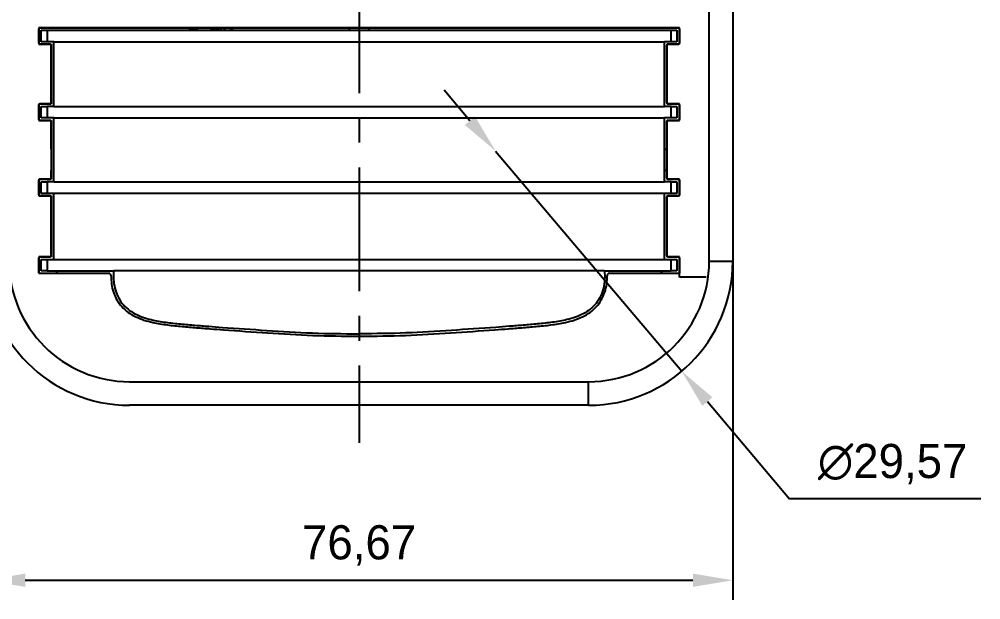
# Model space of a CAD drawing. Header units: millimetres. Extents: x -147 to 3, y 1156 to 1267.
# Drawn here: x -95.2 to 3.5, y 1156.3 to 1215.9 of the extents above; entities that cross this region are included whole.
import ezdxf

# ---------------------------------------------------------------- set-up
doc = ezdxf.new("R2010")
doc.units = ezdxf.units.MM
doc.header["$PDSIZE"] = -1
doc.linetypes.add('CENTERX2', pattern=[20.32, 12.7, -2.54, 2.54, -2.54])
doc.dimstyles.new('ISO-25', dxfattribs={"dimtxt": 2.5, "dimasz": 2.5, "dimexe": 1.25, "dimexo": 0.625, "dimtad": 1, "dimtxsty": 'Standard', "dimcen": 2.5, "dimadec": 0, "dimazin": 0, "dimtfac": 1, "dimtmove": 0, "dimatfit": 3, "dimfxl": 1, "dimarcsym": 0})

# ---------------------------------------------------------------- blocks, each defined once
blk = doc.blocks.new('*D1')
at = {"color": 0, "lineweight": -2}
for p, q in [((-98.662, 1197.007), (-98.662, 1156.333)), ((-21.991, 1197.006), (-21.991, 1156.333)), ((-94.582, 1158.333), (-26.071, 1158.333))]:
    blk.add_line(p, q, dxfattribs=at)
at = {"color": 0}
for points in [[(-94.582, 1159.013), (-94.582, 1157.653), (-98.662, 1158.333)], [(-26.071, 1157.653), (-26.071, 1159.013), (-21.991, 1158.333)]]:
    blk.add_solid(points, dxfattribs=at)
at = {"layer": 'Defpoints', "color": 0}
for p in [(-98.662, 1197.007), (-21.991, 1197.006), (-21.991, 1158.333)]:
    blk.add_point(p, dxfattribs=at)
at = {"color": 0, "insert": (-60.327, 1161.899), "char_height": 3.5, "attachment_point": 5}
blk.add_mtext('76,67', dxfattribs=at)
blk = doc.blocks.new('*D2')
at = {"color": 0, "lineweight": -2}
for p, q in [((-48.962, 1205.469), (-51.597, 1208.584)), ((-46.328, 1202.354), (-27.229, 1179.772)), ((-24.595, 1176.657), (-16.152, 1166.675)), ((3.455, 1166.675), (-16.152, 1166.675))]:
    blk.add_line(p, q, dxfattribs=at)
at = {"color": 0}
for points in [[(-49.482, 1205.03), (-48.443, 1205.908), (-46.328, 1202.354)], [(-24.075, 1177.096), (-25.114, 1176.218), (-27.229, 1179.772)]]:
    blk.add_solid(points, dxfattribs=at)
at = {"layer": 'Defpoints', "color": 0}
for p in [(-46.328, 1202.354), (-27.229, 1179.772)]:
    blk.add_point(p, dxfattribs=at)
at = {"color": 0, "insert": (-5.586, 1170.24), "char_height": 3.5, "attachment_point": 5}
blk.add_mtext('∅29,57', dxfattribs=at)

msp = doc.modelspace()

# ---------------------------------------------------------------- linework, layer by layer
at = {"color": 7, "linetype": 'CENTERX2'}
msp.add_line((-60.329, 1261.641), (-60.324, 1172.438), dxfattribs=at)
at = {"color": 7, "linetype": 'Continuous', "lineweight": 25}
for p, q in [((-24.411, 1191.063), (-24.411, 1224.875)), ((-21.991, 1224.875), (-21.991, 1191.063)), ((-93.186, 1213.413), (-93.186, 1214.903)), ((-93.086, 1215.003), (-27.567, 1215.003)), ((-92.936, 1213.556), (-92.936, 1214.746)), ((-92.936, 1214.746), (-92.336, 1214.746)), ((-92.336, 1214.746), (-92.336, 1213.556)), ((-92.336, 1214.746), (-28.317, 1214.746)), ((-77.705, 1214.796), (-77.695, 1214.796)), ((-77.705, 1214.78), (-77.695, 1214.78)), ((-77.695, 1214.746), (-77.695, 1214.866)), ((-76.895, 1214.866), (-77.695, 1214.866)), ((-76.895, 1214.746), (-76.895, 1214.866)), ((-75.55, 1214.762), (-75.541, 1214.762)), ((-75.541, 1215.003), (-75.541, 1214.762)), ((-75.541, 1214.762), (-75.494, 1214.762)), ((-75.493, 1214.752), (-75.54, 1214.752)), ((-75.494, 1214.762), (-75.386, 1214.762)), ((-75.376, 1214.752), (-75.493, 1214.752)), ((-75.386, 1214.762), (-75.265, 1214.762)), ((-75.255, 1214.752), (-75.376, 1214.752)), ((-75.265, 1214.762), (-75.007, 1214.762)), ((-75.007, 1214.752), (-75.255, 1214.752)), ((-75.007, 1214.752), (-75.007, 1214.762)), ((-75.007, 1214.762), (-74.947, 1214.762)), ((-74.947, 1214.752), (-75.007, 1214.752)), ((-74.947, 1214.746), (-74.947, 1215.003)), ((-74.27, 1214.81), (-74.234, 1214.81)), ((-73.353, 1215.003), (-73.353, 1214.746)), ((-61.327, 1214.746), (-61.327, 1215.003)), ((-59.327, 1215.003), (-59.327, 1214.746)), ((-28.317, 1213.556), (-28.317, 1214.746)), ((-28.317, 1214.746), (-27.717, 1214.746)), ((-27.717, 1214.746), (-27.717, 1213.556)), ((-27.467, 1214.903), (-27.467, 1213.413)), ((-92.336, 1213.556), (-92.936, 1213.556)), ((-91.661, 1213.556), (-92.336, 1213.556)), ((-91.674, 1213.556), (-91.674, 1206.935)), ((-91.661, 1206.935), (-91.661, 1213.556)), ((-91.661, 1213.556), (-28.993, 1213.556)), ((-28.993, 1206.935), (-28.993, 1213.556)), ((-28.317, 1213.556), (-28.993, 1213.556)), ((-28.981, 1206.935), (-28.981, 1213.556)), ((-27.717, 1213.556), (-28.317, 1213.556)), ((-92.011, 1213.313), (-93.086, 1213.313)), ((-91.911, 1207.291), (-91.911, 1213.213)), ((-28.743, 1207.291), (-28.743, 1213.213)), ((-28.643, 1213.313), (-27.567, 1213.313)), ((-93.186, 1205.602), (-93.186, 1207.091)), ((-92.011, 1207.191), (-93.086, 1207.191)), ((-92.936, 1205.745), (-92.936, 1206.935)), ((-92.936, 1206.935), (-92.336, 1206.935)), ((-92.336, 1206.935), (-92.336, 1205.745)), ((-91.661, 1206.935), (-92.336, 1206.935)), ((-91.661, 1206.935), (-28.993, 1206.935)), ((-28.317, 1206.935), (-28.993, 1206.935)), ((-28.643, 1207.191), (-27.567, 1207.191)), ((-28.317, 1205.745), (-28.317, 1206.935)), ((-28.317, 1206.935), (-27.717, 1206.935)), ((-27.717, 1206.935), (-27.717, 1205.745)), ((-27.467, 1207.091), (-27.467, 1205.602)), ((-92.336, 1205.745), (-92.936, 1205.745)), ((-91.661, 1205.745), (-92.336, 1205.745)), ((-91.661, 1199.201), (-91.661, 1205.745)), ((-91.661, 1205.745), (-28.993, 1205.745)), ((-28.993, 1199.201), (-28.993, 1205.745)), ((-28.317, 1205.745), (-28.993, 1205.745)), ((-27.717, 1205.745), (-28.317, 1205.745)), ((-92.011, 1205.502), (-93.086, 1205.502)), ((-91.911, 1202.558), (-91.911, 1205.402)), ((-28.743, 1202.558), (-28.743, 1205.402)), ((-27.567, 1205.502), (-28.643, 1205.502)), ((-28.943, 1200.358), (-28.943, 1202.558)), ((-28.943, 1202.558), (-28.743, 1202.558)), ((-91.911, 1199.558), (-91.911, 1200.358)), ((-28.743, 1200.358), (-28.943, 1200.358)), ((-28.743, 1199.558), (-28.743, 1200.358)), ((-93.186, 1197.868), (-93.186, 1199.358)), ((-93.086, 1199.458), (-92.011, 1199.458)), ((-92.936, 1198.012), (-92.936, 1199.201)), ((-92.936, 1199.201), (-92.336, 1199.201)), ((-92.336, 1199.201), (-92.336, 1198.012)), ((-91.661, 1199.201), (-92.336, 1199.201)), ((-91.661, 1199.201), (-28.993, 1199.201)), ((-28.317, 1199.201), (-28.993, 1199.201)), ((-28.643, 1199.458), (-27.567, 1199.458)), ((-28.317, 1198.012), (-28.317, 1199.201)), ((-28.317, 1199.201), (-27.717, 1199.201)), ((-27.717, 1199.201), (-27.717, 1198.012)), ((-27.467, 1199.358), (-27.467, 1197.868)), ((-92.011, 1197.768), (-93.086, 1197.768)), ((-92.336, 1198.012), (-92.936, 1198.012)), ((-91.661, 1198.012), (-92.336, 1198.012)), ((-91.911, 1191.603), (-91.911, 1197.668)), ((-91.661, 1191.246), (-91.661, 1198.012)), ((-28.993, 1198.012), (-91.661, 1198.012)), ((-28.993, 1191.246), (-28.993, 1198.012)), ((-28.317, 1198.012), (-28.993, 1198.012)), ((-28.743, 1191.602), (-28.743, 1197.668)), ((-27.567, 1197.768), (-28.643, 1197.768)), ((-27.717, 1198.012), (-28.317, 1198.012)), ((-93.186, 1189.813), (-93.186, 1191.403)), ((-93.086, 1191.503), (-92.011, 1191.503)), ((-92.936, 1190.056), (-92.936, 1191.246)), ((-92.936, 1191.246), (-92.336, 1191.246)), ((-92.336, 1191.246), (-92.336, 1190.056)), ((-92.336, 1191.246), (-91.661, 1191.246)), ((-91.661, 1191.246), (-28.993, 1191.246)), ((-28.993, 1191.246), (-28.317, 1191.246)), ((-28.643, 1191.502), (-27.567, 1191.502)), ((-28.317, 1190.056), (-28.317, 1191.246)), ((-28.317, 1191.246), (-27.717, 1191.246)), ((-27.717, 1191.246), (-27.717, 1190.056)), ((-27.467, 1191.402), (-27.467, 1189.813)), ((-24.411, 1191.063), (-21.991, 1191.063)), ((-93.186, 1189.813), (-86.021, 1189.813)), ((-92.336, 1190.056), (-92.936, 1190.056)), ((-92.336, 1190.056), (-85.503, 1190.056)), ((-91.264, 1189.813), (-91.47, 1190.056)), ((-35.15, 1190.056), (-85.503, 1190.056)), ((-35.15, 1190.056), (-28.317, 1190.056)), ((-34.632, 1189.813), (-27.467, 1189.813)), ((-29.191, 1190.056), (-29.374, 1189.813)), ((-27.717, 1190.056), (-28.317, 1190.056)), ((-60.427, 1183.606), (-60.227, 1183.606)), ((-60.426, 1183.363), (-60.227, 1183.363)), ((-83.875, 1178.696), (-36.779, 1178.696)), ((-36.779, 1176.276), (-36.779, 1178.696)), ((-36.779, 1176.276), (-83.875, 1176.276))]:
    msp.add_line(p, q, dxfattribs=at)
at = {"color": 7, "linetype": 'Continuous'}
for p, q in [((-93.186, 1215.003), (-93.186, 1213.313)), ((-27.467, 1215.003), (-93.186, 1215.003)), ((-27.467, 1213.313), (-27.467, 1215.003)), ((-93.186, 1213.313), (-91.911, 1213.313)), ((-91.911, 1213.313), (-91.911, 1207.191)), ((-28.743, 1213.313), (-28.743, 1207.191)), ((-27.467, 1213.313), (-28.743, 1213.313)), ((-93.186, 1207.191), (-91.911, 1207.191)), ((-93.186, 1207.191), (-93.186, 1205.502)), ((-27.467, 1207.191), (-28.743, 1207.191)), ((-27.467, 1205.502), (-27.467, 1207.191)), ((-93.186, 1205.502), (-91.911, 1205.502)), ((-91.911, 1205.502), (-91.911, 1199.458)), ((-28.743, 1205.502), (-28.743, 1199.458)), ((-28.743, 1205.502), (-27.467, 1205.502)), ((-91.911, 1199.458), (-93.186, 1199.458)), ((-93.186, 1199.458), (-93.186, 1197.768)), ((-27.467, 1199.458), (-28.743, 1199.458)), ((-27.467, 1197.768), (-27.467, 1199.458)), ((-93.186, 1197.768), (-91.911, 1197.768)), ((-91.911, 1197.768), (-91.911, 1191.503)), ((-28.743, 1197.768), (-28.743, 1191.502)), ((-28.743, 1197.768), (-27.467, 1197.768)), ((-93.186, 1191.503), (-93.186, 1189.813)), ((-91.911, 1191.503), (-93.186, 1191.503)), ((-27.467, 1191.502), (-28.743, 1191.502)), ((-27.467, 1189.426), (-27.467, 1191.502)), ((-24.733, 1189.426), (-27.467, 1189.426))]:
    msp.add_line(p, q, dxfattribs=at)
at = {"color": 8, "linetype": 'Continuous', "lineweight": 25}
for p, q in [((-75.494, 1214.762), (-75.494, 1215.003)), ((-75.386, 1214.762), (-75.386, 1215.003)), ((-75.265, 1214.762), (-75.265, 1215.003)), ((-75.007, 1214.762), (-75.007, 1215.003)), ((-74.876, 1214.746), (-74.876, 1215.003)), ((-74.827, 1215.003), (-74.827, 1214.746)), ((-73.473, 1214.746), (-73.473, 1215.003)), ((-73.424, 1215.003), (-73.424, 1214.746))]:
    msp.add_line(p, q, dxfattribs=at)
at = {"color": 7, "linetype": 'Continuous', "lineweight": 25}
for centre, radius, start, end in [((-93.086, 1214.903), 0.1, 89.99995, 179.99995), ((-75.54, 1214.762), 0.00997, 180.00066, 270.00066), ((-75.504, 1214.76), 0.0363, 176.08668, 191.89521), ((-75.458, 1214.76), 0.0363, 176.08668, 191.89521), ((-75.376, 1214.762), 0.00968, 178.27522, 268.16445), ((-75.255, 1214.762), 0.00968, 178.27522, 268.16445), ((-74.528, 1215.03), 0.125, 192.92275, 347.07715), ((-27.567, 1214.903), 0.1, 359.99995, 89.99995), ((-93.086, 1213.413), 0.1, 179.99995, 269.99995), ((-92.011, 1213.213), 0.1, 359.99995, 89.99995), ((-28.643, 1213.213), 0.1, 89.99995, 179.99995), ((-27.567, 1213.413), 0.1, 269.99995, 359.99995), ((-93.086, 1207.091), 0.1, 89.99995, 179.99995), ((-92.011, 1207.291), 0.1, 269.99995, 359.99995), ((-28.643, 1207.291), 0.1, 179.99995, 269.99995), ((-27.567, 1207.091), 0.1, 359.99995, 89.99995), ((-93.086, 1205.602), 0.1, 179.99995, 269.99995), ((-27.567, 1205.602), 0.1, 269.99995, 359.99995), ((-92.011, 1205.402), 0.1, 359.99995, 89.99995), ((-28.643, 1205.402), 0.1, 89.99995, 179.99995), ((-93.086, 1199.358), 0.1, 89.99995, 179.99995), ((-92.011, 1199.558), 0.1, 269.99995, 359.99995), ((-28.643, 1199.558), 0.1, 179.99995, 269.99995), ((-27.567, 1199.358), 0.1, 359.99995, 89.99995), ((-93.086, 1197.868), 0.1, 179.99995, 269.99995), ((-92.011, 1197.668), 0.1, 359.99995, 89.99995), ((-28.643, 1197.668), 0.1, 89.99995, 179.99995), ((-27.567, 1197.868), 0.1, 269.99995, 359.99995), ((-83.875, 1191.063), 14.787, 179.99995, 269.99995), ((-83.875, 1191.063), 12.367, 179.99995, 269.99995), ((-93.086, 1191.403), 0.1, 89.99995, 179.99995), ((-92.011, 1191.603), 0.1, 269.99995, 359.99995), ((-36.779, 1191.063), 12.367, 269.99995, 359.99995), ((-36.779, 1191.063), 14.787, 269.99995, 359.99995), ((-28.643, 1191.602), 0.1, 179.99995, 269.99995), ((-27.567, 1191.402), 0.1, 359.99995, 89.99995), ((-86.021, 1189.563), 0.25, 359.0478, 89.99995), ((-34.632, 1189.563), 0.25, 89.99995, 180.95211)]:
    msp.add_arc(centre, radius, start, end, dxfattribs=at)
for points, knots in [([(-77.705, 1214.78), (-77.705, 1214.785), (-77.705, 1214.794), (-77.705, 1214.795), (-77.705, 1214.796)], [0, 0, 0, 0, 0.557202, 1, 1, 1, 1]), ([(-77.705, 1214.746), (-77.705, 1214.752), (-77.705, 1214.765), (-77.705, 1214.775), (-77.705, 1214.78)], [0, 0, 0, 0, 0.499816, 1, 1, 1, 1]), ([(-74.283, 1214.747), (-74.283, 1214.759), (-74.281, 1214.781), (-74.274, 1214.801), (-74.27, 1214.81)], [0, 0, 0, 0, 0.560756, 1, 1, 1, 1]), ([(-74.234, 1214.81), (-74.241, 1214.799), (-74.253, 1214.778), (-74.255, 1214.754), (-74.256, 1214.744)], [0, 0, 0, 0, 0.559009, 1, 1, 1, 1]), ([(-74.165, 1214.749), (-74.157, 1214.766), (-74.145, 1214.79), (-74.117, 1214.808), (-74.102, 1214.809), (-74.095, 1214.81)], [0, 0, 0, 0, 0.560126, 0.779986, 1, 1, 1, 1]), ([(-74.091, 1214.777), (-74.099, 1214.775), (-74.114, 1214.773), (-74.124, 1214.757), (-74.129, 1214.748), (-74.13, 1214.746)], [0, 0, 0, 0, 0.411492, 0.827788, 1, 1, 1, 1]), ([(-74.095, 1214.81), (-74.087, 1214.809), (-74.071, 1214.808), (-74.052, 1214.794), (-74.037, 1214.773), (-74.034, 1214.756), (-74.033, 1214.746)], [0, 0, 0, 0, 0.2334732, 0.4667082, 0.700652, 1, 1, 1, 1]), ([(-74.06, 1214.746), (-74.061, 1214.75), (-74.062, 1214.761), (-74.072, 1214.771), (-74.083, 1214.776), (-74.089, 1214.776), (-74.091, 1214.777)], [0, 0, 0, 0, 0.274577, 0.636042, 0.817874, 1, 1, 1, 1]), ([(-85.503, 1190.056), (-85.517, 1189.764), (-85.545, 1189.176), (-85.422, 1188.293), (-85.123, 1187.457), (-84.666, 1186.713), (-84.054, 1186.111), (-83.331, 1185.648), (-82.522, 1185.302), (-81.464, 1184.995), (-80.162, 1184.772), (-78.661, 1184.622), (-77.186, 1184.493), (-75.756, 1184.376), (-73.298, 1184.191), (-69.758, 1183.956), (-65.117, 1183.65), (-61.992, 1183.621), (-60.427, 1183.606)], [0, 0, 0, 0, 0.030976, 0.062353, 0.093878, 0.124494, 0.154152, 0.184076, 0.215027, 0.247212, 0.300687, 0.354794, 0.407213, 0.457734, 0.506931, 0.668599, 0.834031, 1, 1, 1, 1]), ([(-35.15, 1190.056), (-35.136, 1189.764), (-35.108, 1189.176), (-35.231, 1188.293), (-35.531, 1187.457), (-35.987, 1186.713), (-36.599, 1186.111), (-37.322, 1185.648), (-38.132, 1185.302), (-39.19, 1184.995), (-40.491, 1184.772), (-41.993, 1184.622), (-43.468, 1184.493), (-44.898, 1184.376), (-47.355, 1184.191), (-50.896, 1183.956), (-55.536, 1183.65), (-58.662, 1183.621), (-60.227, 1183.606)], [0, 0, 0, 0, 0.030976, 0.062353, 0.093878, 0.124494, 0.154152, 0.184076, 0.215027, 0.247212, 0.300687, 0.354794, 0.407213, 0.457734, 0.506931, 0.668599, 0.834031, 1, 1, 1, 1]), ([(-85.772, 1189.559), (-85.767, 1189.277), (-85.758, 1188.703), (-85.549, 1187.862), (-85.197, 1187.074), (-84.692, 1186.367), (-84.033, 1185.786), (-83.255, 1185.338), (-82.405, 1185.006), (-81.318, 1184.716), (-80.004, 1184.51), (-78.506, 1184.361), (-77.045, 1184.239), (-75.631, 1184.124), (-73.197, 1183.939), (-69.687, 1183.709), (-65.083, 1183.404), (-61.981, 1183.377), (-60.426, 1183.363)], [0, 0, 0, 0, 0.029962, 0.060894, 0.091525, 0.121374, 0.152713, 0.184232, 0.216478, 0.249609, 0.303882, 0.357801, 0.409895, 0.460031, 0.508858, 0.66972, 0.834568, 1, 1, 1, 1]), ([(-60.227, 1183.363), (-58.673, 1183.377), (-55.57, 1183.404), (-50.966, 1183.709), (-47.456, 1183.939), (-45.023, 1184.124), (-43.609, 1184.239), (-42.147, 1184.361), (-40.649, 1184.51), (-39.336, 1184.716), (-38.248, 1185.005), (-37.398, 1185.338), (-36.62, 1185.786), (-35.962, 1186.367), (-35.457, 1187.074), (-35.105, 1187.862), (-34.896, 1188.703), (-34.887, 1189.277), (-34.882, 1189.559)], [0, 0, 0, 0, 0.165432, 0.33028, 0.4911423, 0.5399687, 0.5901047, 0.6421992, 0.696118, 0.7503909, 0.7835217, 0.8157676, 0.8472871, 0.8786257, 0.9084747, 0.9391056, 0.9700378, 1, 1, 1, 1])]:
    msp.add_open_spline(points, degree=3, knots=knots, dxfattribs=at)

# ---------------------------------------------------------------- dimensions: what is measured, and where the dimension line sits
dim = msp.add_diameter_dim_2p(p1=(-46.3277, 1202.3537), p2=(-27.2293, 1179.7722), dimstyle='ISO-25', override={"dimtxt": 3.5, "dimasz": 4.08, "dimexe": 2, "dimexo": 0, "dimgap": 1.524, "dimtih": 1, "dimtoh": 1, "dimzin": 0, "dimadec": 2, "dimtzin": 0})
dim.commit()
dim.dimension.update_dxf_attribs({"geometry": '*D2', "text_midpoint": (-5.5863, 1166.6747), "dimtype": 163})
dim = msp.add_linear_dim(base=(-21.991, 1158.333), p1=(-98.662, 1197.007), p2=(-21.991, 1197.006), dimstyle='ISO-25', override={"dimtxt": 3.5, "dimasz": 4.08, "dimexe": 2, "dimexo": 0, "dimgap": 1.524, "dimtih": 1, "dimtoh": 1, "dimzin": 0, "dimadec": 2, "dimtzin": 0})
dim.commit()
dim.dimension.update_dxf_attribs({"geometry": '*D1', "text_midpoint": (-60.327, 1161.899)})

doc.saveas('drawing.dxf')
